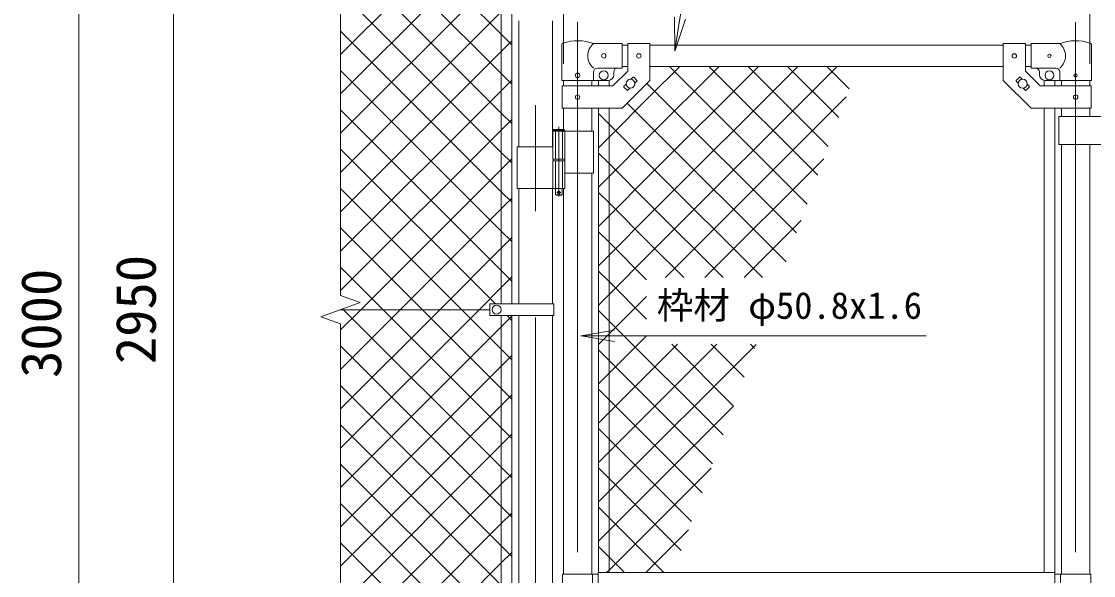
# Model space of a CAD drawing. Units: millimetres, scale not verified. Extents: x -6299 to 6301, y -4455 to 4455.
# Drawn here: x 130 to 2055, y -59 to 937 of the extents above; entities that cross this region are included whole.
import ezdxf
from ezdxf.enums import TextEntityAlignment as Align

# ---------------------------------------------------------------- set-up
doc = ezdxf.new("R2010")
doc.units = ezdxf.units.MM
doc.header["$LTSCALE"] = 30
doc.linetypes.add('DASHED', pattern=[7.5, 6, -1.5])
doc.linetypes.add('USER1', pattern=[50.8, 31.75, -6.35, 6.35, -6.35])
for name, color, linetype, lineweight in [('0-0_D-STR-TXT', 7, 'Continuous', 9), ('0-3_D-BMK', 2, 'USER1', 13), ('0-4_D-STR1', 1, 'Continuous', 18), ('0-5_D-STR3', 3, 'Continuous', 13), ('0-9_D-STR-DIM', 7, 'Continuous', 9), ('0-A_0', 7, 'Continuous', 9), ('0-B_D-STR2', 7, 'Continuous', 9)]:
    doc.layers.add(name, color=color, linetype=linetype, lineweight=lineweight)
doc.styles.add('ＭＳ ゴシック', font='')
doc.styles.get('ＭＳ ゴシック').set_extended_font_data('MS Gothic')

# ---------------------------------------------------------------- blocks, each defined once
blk = doc.blocks.new('_Open')
at = {"layer": '0-A_0'}
blk.add_line((-30, 5), (0, 0), dxfattribs=at)
blk.add_lwpolyline([(-30, -5), (0, 0), (-30, 0)], dxfattribs=at)

msp = doc.modelspace()

# ---------------------------------------------------------------- linework, layer by layer
at = {"layer": '0-0_D-STR-TXT'}
for points in [[(1894.66, 1230.93), (1358.45, 1230.93), (1303.51, 885.37)], [(1754.71, 371.81), (1333.88, 371.81), (1136.73, 371.81)]]:
    msp.add_lwpolyline(points, dxfattribs=at)
at = {"layer": '0-3_D-BMK'}
for p, q in [((1053.33, 1929.08), (1053.33, -1466.74)), ((1128.73, 935.57), (1128.73, -1102.82)), ((2022.93, 935.57), (2022.93, -1102.82)), ((1095.17, 747.26), (1095.17, 622.37)), ((1098.8, 629.34), (1091.54, 629.34))]:
    msp.add_line(p, q, dxfattribs=at)
at = {"layer": '0-4_D-STR1'}
for p, q in [((1023.08, 937.94), (1023.08, 711.34)), ((1083.58, 937.94), (1083.58, 711.34)), ((1208.73, 893.84), (1218.73, 893.84)), ((1258.73, 893.84), (1892.93, 893.84)), ((1932.93, 893.84), (1942.93, 893.84)), ((1208.73, 855.84), (1218.73, 855.84)), ((1258.73, 855.84), (1892.93, 855.84)), ((1932.93, 855.84), (1942.93, 855.84)), ((1103.33, 830.84), (1103.33, 820.79)), ((1154.13, 830.84), (1154.13, 820.79)), ((1997.53, 830.84), (1997.53, 820.79)), ((2048.33, 830.84), (2048.33, 820.79)), ((1103.33, 780.79), (1103.33, 742.34)), ((1154.13, 780.79), (1154.13, 739.34)), ((1997.53, 780.79), (1997.53, 765.79)), ((2048.33, 780.79), (2048.33, 765.79)), ((1997.53, 715.79), (1997.53, -56.16)), ((2048.33, 715.79), (2048.33, -56.16)), ((1154.13, 664.34), (1154.13, -56.16)), ((1023.08, 636.34), (1023.08, 429.34)), ((1083.58, 636.34), (1083.58, 429.34)), ((1103.33, 636.34), (1103.33, -56.16)), ((1023.08, 408.34), (1023.08, -307.66)), ((1083.58, 408.34), (1083.58, -307.66))]:
    msp.add_line(p, q, dxfattribs=at)
at = {"layer": '0-5_D-STR3'}
for p, q in [((991.83, 1145.54), (991.83, 429.34)), ((1010.83, 1145.54), (1010.83, 429.34)), ((1100.18, 830.84), (1100.18, 894.53)), ((1208.73, 896.84), (1157.28, 896.84)), ((1208.73, 896.84), (1208.73, 852.84)), ((1218.73, 897.04), (1218.73, 847.36)), ((1218.73, 897.04), (1258.73, 897.04)), ((1258.73, 897.04), (1258.73, 830.79)), ((1892.93, 897.04), (1892.93, 830.79)), ((1932.93, 897.04), (1892.93, 897.04)), ((1932.93, 897.04), (1932.93, 847.36)), ((1942.93, 896.84), (1994.38, 896.84)), ((1942.93, 896.84), (1942.93, 852.84)), ((2051.48, 830.84), (2051.48, 894.53)), ((1208.73, 852.84), (1164.28, 852.84)), ((1192.16, 820.79), (1218.73, 847.36)), ((1959.5, 820.79), (1932.93, 847.36)), ((1942.93, 852.84), (1987.38, 852.84)), ((1100.18, 830.84), (1157.28, 830.84)), ((1157.28, 830.84), (1157.28, 845.84)), ((1157.28, 830.84), (1183.73, 830.84)), ((1166.23, 830.84), (1166.23, 820.79)), ((1185.23, 830.84), (1185.23, 820.79)), ((1193.73, 845.84), (1193.73, 840.84)), ((1224.61, 832.74), (1228.33, 836.46)), ((1229.74, 836.46), (1235.4, 830.8)), ((1231.68, 825.67), (1235.4, 829.38)), ((1921.92, 836.46), (1916.26, 830.8)), ((1919.98, 825.67), (1916.26, 829.38)), ((1927.05, 832.74), (1923.33, 836.46)), ((1957.93, 845.84), (1957.93, 840.84)), ((1966.43, 830.84), (1966.43, 820.79)), ((1994.38, 830.84), (1967.93, 830.84)), ((1985.43, 830.84), (1985.43, 820.79)), ((1994.38, 830.84), (1994.38, 845.84)), ((2051.48, 830.84), (1994.38, 830.84)), ((1101.03, 820.79), (1192.16, 820.79)), ((1101.03, 820.79), (1101.03, 780.79)), ((1212.06, 820.19), (1215.78, 823.91)), ((1212.06, 818.78), (1217.72, 813.12)), ((1219.13, 813.12), (1222.85, 816.84)), ((1932.53, 813.12), (1928.81, 816.84)), ((1939.6, 818.78), (1933.94, 813.12)), ((1939.6, 820.19), (1935.88, 823.91)), ((2050.63, 820.79), (1959.5, 820.79)), ((2050.63, 820.79), (2050.63, 780.79)), ((1166.23, 780.79), (1166.23, -53.66)), ((1185.23, 780.79), (1185.23, -53.66)), ((1966.43, 780.79), (1966.43, -53.66)), ((1985.43, 780.79), (1985.43, -53.66)), ((2112.73, 765.79), (1992.73, 765.79)), ((1992.73, 765.79), (1992.73, 715.79)), ((1084.37, 739.34), (1084.37, 689.34)), ((1157.28, 739.34), (1084.37, 739.34)), ((1085.17, 741.34), (1086.17, 742.34)), ((1085.17, 741.34), (1085.17, 739.34)), ((1085.17, 741.34), (1105.17, 741.34)), ((1104.17, 742.34), (1086.17, 742.34)), ((1105.97, 739.34), (1105.97, 689.34)), ((1157.28, 739.34), (1157.28, 664.34)), ((2112.73, 715.79), (1992.73, 715.79)), ((1084.37, 711.34), (1020.03, 711.34)), ((1020.03, 711.34), (1020.03, 636.34)), ((1105.97, 689.34), (1084.37, 689.34)), ((1105.97, 686.34), (1084.37, 686.34)), ((1084.37, 686.34), (1084.37, 636.34)), ((1084.67, 689.34), (1084.67, 686.34)), ((1105.67, 686.34), (1084.67, 686.34)), ((1105.67, 689.34), (1105.67, 686.34)), ((1105.97, 686.34), (1105.97, 636.34)), ((1157.28, 664.34), (1106.08, 664.34)), ((1105.97, 636.34), (1020.03, 636.34)), ((1101.17, 636.34), (1101.17, 625.34)), ((1090.17, 624.34), (1089.17, 625.34)), ((1100.17, 624.34), (1090.17, 624.34)), ((1100.17, 624.34), (1101.17, 625.34)), ((971.33, 429.34), (971.33, 408.34)), ((1086.13, 429.34), (971.33, 429.34)), ((1086.13, 429.34), (1086.13, 408.34)), ((703.33, 418.84), (971.33, 418.84)), ((1086.13, 408.34), (971.33, 408.34)), ((991.83, 408.34), (991.83, -307.66)), ((1010.83, 408.34), (1010.83, -307.66)), ((1101.73, -56.16), (1101.73, -106.16)), ((1101.73, -56.16), (1165.83, -56.16)), ((1155.73, -56.16), (1155.73, -106.16)), ((1985.83, -53.66), (1165.83, -53.66)), ((1165.83, -108.66), (1165.83, -53.66)), ((1985.83, -74.66), (1985.83, -53.66)), ((2049.93, -56.16), (1985.83, -56.16)), ((1995.93, -56.16), (1995.93, -74.66)), ((2049.93, -56.16), (2049.93, -74.66))]:
    msp.add_line(p, q, dxfattribs=at)
at = {"layer": '0-5_D-STR3', "linetype": 'DASHED'}
for p, q in [((1088.87, 739.34), (1088.87, 689.34)), ((1101.47, 739.34), (1101.47, 689.34)), ((1088.87, 686.34), (1088.87, 636.34)), ((1101.47, 686.34), (1101.47, 636.34))]:
    msp.add_line(p, q, dxfattribs=at)
at = {"layer": '0-5_D-STR3'}
for points in [[(1101.03, 780.79), (1208.73, 780.79), (1258.73, 830.79)], [(2050.63, 780.79), (1942.93, 780.79), (1892.93, 830.79)], [(1104.17, 742.34), (1105.17, 741.34), (1105.17, 739.34)], [(1089.17, 636.34), (1089.17, 625.34), (1101.17, 625.34)]]:
    msp.add_lwpolyline(points, dxfattribs=at)
for centre, radius in [((1175.73, 874.84), 4), ((1238.73, 874.79), 4), ((1912.93, 874.79), 4), ((1975.93, 874.84), 3), ((1175.73, 839.84), 8), ((1975.93, 839.84), 8), ((1128.73, 839.84), 4), ((1223.73, 824.79), 8), ((1927.93, 824.79), 8), ((2022.93, 839.84), 3), ((1128.73, 800.79), 4), ((2022.93, 800.79), 4), ((1095.17, 629.34), 2.5), ((983.33, 418.84), 8)]:
    msp.add_circle(centre, radius, dxfattribs=at)
for centre, radius, start, end in [((1103.48, 894.53), 3.3, 109.22051, 180), ((1128.73, 822.11), 80, 69.0916, 109.22051), ((1175.48, 874.84), 28.55, 129.59418, 230.40582), ((2022.93, 822.11), 80, 70.77949, 110.9084), ((1976.18, 874.84), 28.55, 309.59418, 50.40582), ((2048.18, 894.53), 3.3, 0, 70.77949), ((1164.28, 845.84), 7, 90, 180), ((1200.73, 845.84), 7, 90, 180), ((1950.93, 845.84), 7, 0, 90), ((1987.38, 845.84), 7, 0, 90), ((1183.73, 840.84), 10, 270, 0), ((1229.03, 835.75), 1, 45, 135), ((1234.69, 830.09), 1, 315, 45), ((1916.97, 830.09), 1, 135, 225), ((1922.63, 835.75), 1, 45, 135), ((1967.93, 840.84), 10, 180, 270), ((1212.77, 819.49), 1, 135, 225), ((1218.43, 813.83), 1, 225, 315), ((1933.23, 813.83), 1, 225, 315), ((1938.89, 819.49), 1, 315, 45)]:
    msp.add_arc(centre, radius, start, end, dxfattribs=at)
at = {"layer": '0-9_D-STR-DIM'}
for p, q in [((1103.33, 860.84), (1103.33, 2173.84)), ((2048.33, 860.84), (2048.33, 2173.84)), ((2048.33, 860.84), (2048.33, 2173.84)), ((703.33, 444.49), (703.33, 1956.84)), ((233.33, -1046.16), (233.33, 1833.84)), ((403.33, -996.16), (403.33, 1833.84)), ((738.57, 431.66), (703.33, 444.49)), ((668.09, 406.01), (738.57, 431.66)), ((703.33, 393.19), (668.09, 406.01)), ((703.33, -1199.16), (703.33, 393.19))]:
    msp.add_line(p, q, dxfattribs=at)
at = {"layer": '0-B_D-STR2'}
for p, q in [((991.83, 913.62), (749.61, 1155.84)), ((703.33, 877.33), (971.54, 1145.54)), ((991.83, 842.91), (703.33, 1131.41)), ((703.33, 806.62), (991.83, 1095.12)), ((991.83, 772.2), (703.33, 1060.7)), ((703.33, 735.9), (991.83, 1024.4)), ((991.83, 701.49), (703.33, 989.99)), ((703.33, 665.19), (991.83, 953.69)), ((991.83, 630.78), (703.33, 919.28)), ((1010.83, 894.62), (991.83, 913.62)), ((991.83, 882.98), (1010.83, 901.98)), ((703.33, 594.48), (991.83, 882.98)), ((991.83, 560.06), (703.33, 848.56)), ((1258.73, 802.4), (1312.17, 855.84)), ((1258.73, 731.69), (1382.88, 855.84)), ((1258.73, 660.98), (1453.59, 855.84)), ((1258.73, 590.27), (1524.3, 855.84)), ((1258.73, 519.56), (1595.01, 855.84)), ((1540.93, 608.46), (1293.56, 855.84)), ((1559.8, 660.3), (1364.27, 855.84)), ((1578.67, 712.15), (1434.98, 855.84)), ((1597.54, 763.99), (1505.69, 855.84)), ((1616.41, 815.83), (1576.4, 855.84)), ((1010.83, 823.91), (991.83, 842.91)), ((991.83, 812.27), (1010.83, 831.27)), ((703.33, 523.77), (991.83, 812.27)), ((1258.73, 819.96), (1253.31, 825.37)), ((1522.06, 556.62), (1258.73, 819.96)), ((1185.23, 728.9), (1258.73, 802.4)), ((1258.73, 749.25), (1217.96, 790.02)), ((1286.47, 476.59), (1611.08, 801.2)), ((991.83, 489.35), (703.33, 777.85)), ((1010.83, 753.2), (991.83, 772.2)), ((1166.23, 780.61), (1166.41, 780.79)), ((1185.23, 752.03), (1166.23, 771.03)), ((991.83, 741.56), (1010.83, 760.56)), ((1258.73, 678.53), (1185.23, 752.03)), ((703.33, 453.06), (991.83, 741.56)), ((1185.23, 658.19), (1258.73, 731.69)), ((1503.2, 504.78), (1258.73, 749.25)), ((1166.23, 709.9), (1185.23, 728.9)), ((981.13, 429.34), (703.33, 707.14)), ((1010.83, 682.49), (991.83, 701.49)), ((1185.23, 681.32), (1166.23, 700.32)), ((991.83, 670.85), (1010.83, 689.85)), ((1258.73, 607.82), (1185.23, 681.32)), ((1460.67, 476.59), (1258.73, 678.53)), ((1357.18, 476.59), (1570.62, 690.03)), ((739.82, 418.84), (991.83, 670.85)), ((1166.23, 639.19), (1185.23, 658.19)), ((1185.23, 587.48), (1258.73, 660.98)), ((920.92, 418.84), (703.33, 636.43)), ((1010.83, 611.78), (991.83, 630.78)), ((991.83, 600.14), (1010.83, 619.14)), ((810.53, 418.84), (991.83, 600.14)), ((1389.96, 476.59), (1258.73, 607.82)), ((1166.23, 568.48), (1185.23, 587.48)), ((1185.23, 516.77), (1258.73, 590.27)), ((1427.89, 476.59), (1530.16, 578.85)), ((850.21, 418.84), (703.33, 565.72)), ((1010.83, 541.06), (991.83, 560.06)), ((1185.23, 539.9), (1166.23, 558.9)), ((991.83, 529.43), (1010.83, 548.43)), ((1252.43, 472.7), (1185.23, 539.9)), ((881.24, 418.84), (991.83, 529.43)), ((1166.23, 497.77), (1185.23, 516.77)), ((1185.23, 446.06), (1258.73, 519.56)), ((779.5, 418.84), (703.33, 495.01)), ((1010.83, 470.35), (991.83, 489.35)), ((1185.23, 469.19), (1166.23, 488.19)), ((991.83, 458.72), (1010.83, 477.72)), ((1252.43, 401.99), (1185.23, 469.19)), ((951.95, 418.84), (991.83, 458.72)), ((1166.23, 427.06), (1185.23, 446.06)), ((1185.23, 375.35), (1252.43, 442.55)), ((703.33, 382.35), (739.82, 418.84)), ((703.33, 311.64), (810.53, 418.84)), ((703.33, 240.93), (881.24, 418.84)), ((703.33, 170.22), (951.95, 418.84)), ((991.83, 206.51), (779.5, 418.84)), ((991.83, 277.22), (850.21, 418.84)), ((991.83, 347.93), (920.92, 418.84)), ((991.83, 388.01), (1010.83, 407.01)), ((1010.83, 399.64), (1002.13, 408.34)), ((1185.23, 398.48), (1166.23, 417.48)), ((703.33, 99.51), (991.83, 388.01)), ((1389.98, 193.73), (1185.23, 398.48)), ((1166.23, 356.35), (1185.23, 375.35)), ((1185.23, 304.64), (1252.43, 371.84)), ((991.83, 65.09), (703.33, 353.59)), ((1010.83, 328.93), (991.83, 347.93)), ((1185.23, 327.77), (1166.23, 346.77)), ((1185.23, 92.5), (1449.23, 356.5)), ((1408.85, 245.57), (1297.83, 356.59)), ((1427.72, 297.41), (1368.54, 356.59)), ((1446.59, 349.25), (1439.25, 356.59)), ((991.83, 317.3), (1010.83, 336.3)), ((1371.11, 141.89), (1185.23, 327.77)), ((703.33, 28.8), (991.83, 317.3)), ((1166.23, 285.64), (1185.23, 304.64)), ((991.83, -5.62), (703.33, 282.88)), ((1010.83, 258.22), (991.83, 277.22)), ((1185.23, 257.06), (1166.23, 276.06)), ((991.83, 246.59), (1010.83, 265.59)), ((1352.24, 90.04), (1185.23, 257.06)), ((703.33, -41.91), (991.83, 246.59)), ((1185.23, 21.79), (1408.76, 245.33)), ((991.83, -76.33), (703.33, 212.17)), ((1010.83, 187.51), (991.83, 206.51)), ((991.83, 175.88), (1010.83, 194.88)), ((1185.23, 186.35), (1166.23, 205.35)), ((703.33, -112.62), (991.83, 175.88)), ((1333.38, 38.2), (1185.23, 186.35)), ((991.83, -147.04), (703.33, 141.46)), ((991.83, 105.17), (1010.83, 124.17)), ((1185.23, 115.64), (1166.23, 134.64)), ((1314.51, -13.64), (1185.23, 115.64)), ((703.33, -183.33), (991.83, 105.17)), ((1166.23, 73.5), (1185.23, 92.5)), ((991.83, -217.75), (703.33, 70.75)), ((1010.83, 46.09), (991.83, 65.09)), ((991.83, 34.46), (1010.83, 53.46)), ((703.33, -254.04), (991.83, 34.46)), ((1166.23, 2.79), (1185.23, 21.79)), ((1251.2, -53.66), (1327.83, 22.98)), ((991.83, -288.46), (703.33, 0.04)), ((1010.83, -24.62), (991.83, -5.62)), ((991.83, -36.26), (1010.83, -17.26)), ((709.92, -318.16), (991.83, -36.26))]:
    msp.add_line(p, q, dxfattribs=at)
for points in [[(1319.25, 476.59), (1258.73, 537.11), (1185.23, 610.61), (1166.23, 629.61)], [(1010.83, 116.8), (991.83, 135.8), (708.79, 418.84), (707.33, 420.3)], [(1166.23, 214.93), (1185.23, 233.93), (1307.89, 356.59)], [(1166.23, 144.21), (1185.23, 163.21), (1378.61, 356.59)], [(1180.49, -53.66), (1185.23, -48.92), (1368.3, 134.15)], [(1283.82, -53.66), (1185.23, 44.93), (1166.23, 63.93)], [(1213.11, -53.66), (1185.23, -25.78), (1166.23, -6.78)]]:
    msp.add_lwpolyline(points, dxfattribs=at)

# ---------------------------------------------------------------- block references
at = {"layer": '0-0_D-STR-TXT', "xscale": 2, "yscale": 2}
for p, rotation in [((1303.19, 883.4), 260.96479), ((1134.73, 371.81), 180)]:
    msp.add_blockref('_Open', p, dxfattribs=dict(at, rotation=rotation))

# ---------------------------------------------------------------- texts
at = {"layer": '0-0_D-STR-TXT', "style": 'ＭＳ ゴシック'}
msp.add_text('枠材 φ50.8x1.6', height=48.17, dxfattribs=at).set_placement((1270.96, 387.95), align=Align.BOTTOM_LEFT)
at = {"layer": '0-9_D-STR-DIM', "style": 'ＭＳ ゴシック'}
for s, p in [('2950', (393.21, 320.96)), ('3000', (223.21, 296.15))]:
    msp.add_text(s, height=72.14, rotation=90, dxfattribs=at).set_placement(p, align=Align.BOTTOM_LEFT)

doc.saveas('drawing.dxf')
